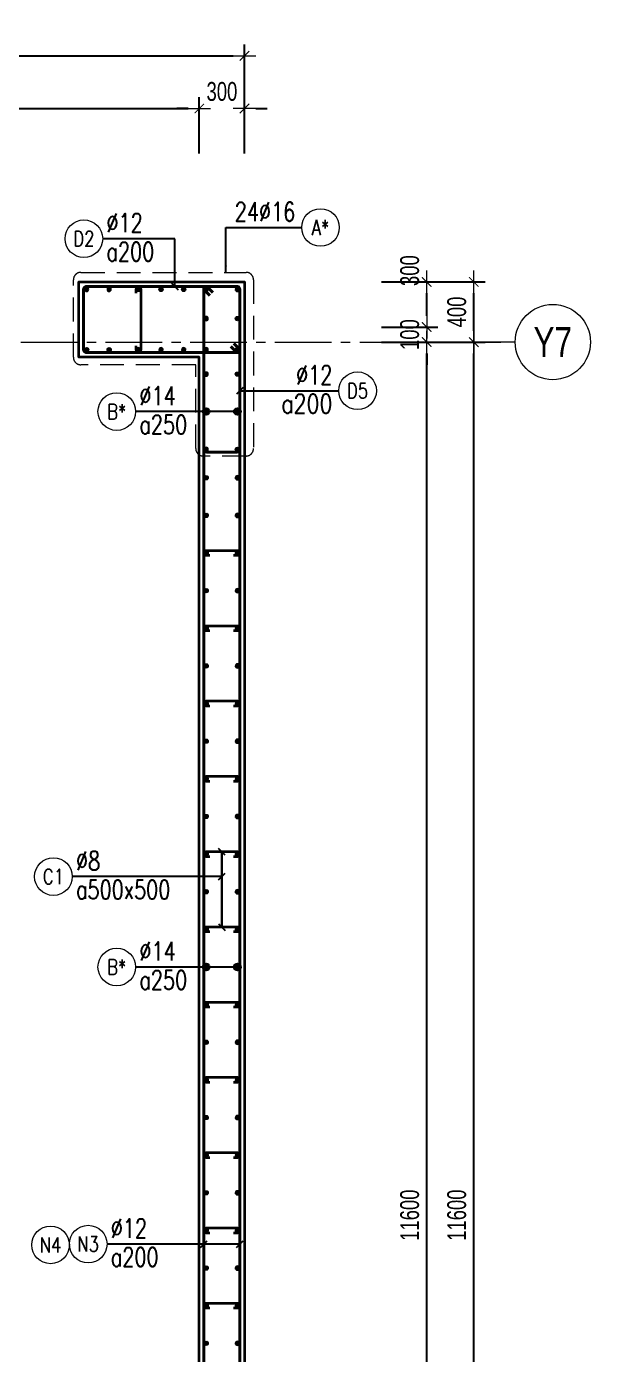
# Model space of a CAD drawing. Header units: millimetres. Extents: x 988833 to 1318015, y -9365 to 47591.
# Drawn here: x 1294483 to 1298228, y 37608 to 46429 of the extents above; entities that cross this region are included whole.
import ezdxf
from ezdxf.enums import TextEntityAlignment as Align

# ---------------------------------------------------------------- set-up
doc = ezdxf.new("R2010")
doc.units = ezdxf.units.MM
doc.header["$MEASUREMENT"] = 0
doc.linetypes.add('HIDDEN2', pattern=[4.7625, 3.175, -1.5875])
doc.linetypes.add('OF_Grid_1$0$CENTER2', pattern=[1.125, 0.75, -0.125, 0.125, -0.125])
doc.layers.get('0').update_dxf_attribs({"lineweight": 20})
doc.layers.get('Defpoints').update_dxf_attribs({"color": 151, "lineweight": 9})
for name, color, linetype, lineweight in [('KC-LEADER', 153, 'Continuous', 18), ('KC-THEP', 6, 'Continuous', 40), ('NDC_S_DIM', 1, 'Continuous', 15), ('NDC_S_HIDDEN', 8, 'HIDDEN2', 13), ('NDC_S_LEADER', 1, 'Continuous', 15), ('NDC_S_REBAR', 4, 'Continuous', 35), ('NDC_S_STIRRUP', 4, 'Continuous', 40), ('NDC_S_VN TEXT', 7, 'Continuous', 20), ('NDC_S_WALL', 6, 'Continuous', 35), ('OF_Grid_1$0$NDC_S_AXIS', 5, 'OF_Grid_1$0$CENTER2', 13), ('OF_Grid_1$0$NDC_S_SYMBOL', 1, 'Continuous', 15), ('OF_Grid_1$0$NDC_S_TEXT SYMBOL', 7, 'Continuous', 20)]:
    doc.layers.add(name, color=color, linetype=linetype, lineweight=lineweight)
doc.styles.add('NDC_DIM', font='', dxfattribs={"width": 0.75})
doc.styles.add('NDC_EN TXT', font='romans.shx', dxfattribs={"width": 0.8})
doc.styles.add('OF_Grid_1$0$NDC_ANNO', font='', dxfattribs={"width": 0.8})
doc.styles.get('NDC_DIM').set_extended_font_data('Dotum')
doc.styles.get('OF_Grid_1$0$NDC_ANNO').set_extended_font_data('Dotum')
doc.dimstyles.new('NDC_dim_30', dxfattribs={"dimscale": 30, "dimtxt": 2.5, "dimasz": 1.5, "dimexe": 1.5, "dimexo": 2.5, "dimgap": 1, "dimtad": 1, "dimdec": 0, "dimzin": 0, "dimdsep": 46, "dimtxsty": 'NDC_DIM', "dimblk": 'DIMMARK', "dimcen": 0.09, "dimdle": 1.2, "dimclrd": 1, "dimclre": 1, "dimclrt": 3, "dimadec": 0, "dimazin": 0, "dimtfac": 1, "dimtdec": 0, "dimtix": 1, "dimtofl": 0, "dimtmove": 0, "dimatfit": 3, "dimfxl": 6, "dimfxlon": 1, "dimtolj": 1, "dimtzin": 0, "dimarcsym": 0})
doc.dimstyles.new('NDC_dim_50', dxfattribs={"dimscale": 50, "dimtxt": 2.5, "dimasz": 1.5, "dimexe": 1.5, "dimexo": 2.5, "dimgap": 1, "dimtad": 1, "dimdec": 0, "dimzin": 0, "dimdsep": 46, "dimtxsty": 'NDC_DIM', "dimblk": 'DIMMARK', "dimcen": 0.09, "dimdle": 1.2, "dimclrd": 1, "dimclre": 1, "dimclrt": 3, "dimadec": 0, "dimazin": 0, "dimtfac": 1, "dimtdec": 0, "dimtix": 1, "dimtofl": 0, "dimtmove": 0, "dimatfit": 3, "dimfxl": 6, "dimfxlon": 1, "dimtolj": 1, "dimtzin": 0, "dimarcsym": 0})

# ---------------------------------------------------------------- blocks, each defined once
blk = doc.blocks.new('THEP')
at = {"layer": 'KC-LEADER', "color": 6}
blk.add_circle((0, 0), 14, dxfattribs=at)
at = {"layer": 'KC-THEP'}
for p, q in [((-14, 0), (14, 0)), ((9.9, 9.9), (-9.9, -9.9)), ((-9.9, 9.9), (9.9, -9.9)), ((0, 14), (0, -14))]:
    blk.add_line(p, q, dxfattribs=at)
blk = doc.blocks.new('DIMMARK')
at = {"layer": 'NDC_S_DIM', "color": 1}
blk.add_line((-1.5, 0), (1, 0), dxfattribs=at)
at = {"layer": 'NDC_S_DIM', "color": 2, "const_width": 0.1}
blk.add_lwpolyline([(-0.42, -0.42), (0.42, 0.42)], dxfattribs=at)
blk = doc.blocks.new('*U10')
blk.add_circle((2.5, 0), 2.5)
at = {"layer": 'NDC_S_VN TEXT', "color": 3, "style": 'NDC_EN TXT'}
for tag, width, p in [('DK2', 0.75, (-0.85, 0.85)), ('KC2', 0.8, (-0.85, -2.97))]:
    blk.add_attdef(tag, text='', height=2.5, dxfattribs=dict(at, width=width)).set_placement(p, align=Align.RIGHT)
at = {"layer": 'NDC_S_VN TEXT', "color": 7, "style": 'NDC_EN TXT', "width": 0.8}
blk.add_attdef('SH3', text='', height=2, dxfattribs=at).set_placement((2.5, 0), align=Align.MIDDLE)
blk = doc.blocks.new('*U9')
blk.add_circle((2.5, 0), 2.5)
at = {"layer": 'NDC_S_VN TEXT', "color": 3, "style": 'NDC_EN TXT', "width": 0.75}
blk.add_attdef('DK2', text='', height=2.5, dxfattribs=at).set_placement((-0.85, 0.85), align=Align.RIGHT)
at = {"layer": 'NDC_S_VN TEXT', "color": 7, "style": 'NDC_EN TXT', "width": 0.8}
blk.add_attdef('SH3', text='', height=2, dxfattribs=at).set_placement((2.5, 0), align=Align.MIDDLE)
blk = doc.blocks.new('*U11')
blk.add_circle((-2.5, 0), 2.5)
at = {"layer": 'NDC_S_VN TEXT', "color": 3, "style": 'NDC_EN TXT', "width": 0.75}
for tag, p in [('DK1', (0.5, 0.85)), ('KC1', (0.5, -2.97))]:
    blk.add_attdef(tag, p, '', height=2.5, dxfattribs=at)
at = {"layer": 'NDC_S_VN TEXT', "color": 7, "style": 'NDC_EN TXT', "width": 0.8}
blk.add_attdef('SH2', text='', height=2, dxfattribs=at).set_placement((-2.5, 0), align=Align.MIDDLE)
blk = doc.blocks.new('*D1206')
at = {"layer": 'Defpoints', "color": 0, "ltscale": 200, "transparency": 16777216}
for p in [(1295931.1, 46234.4), (1289130.9, 44111.5), (1295931.1, 43481.8)]:
    blk.add_point(p, dxfattribs=at)
at = {"layer": 'NDC_S_DIM', "color": 1, "lineweight": -2, "ltscale": 200, "transparency": 16777216}
for p, q in [((1289130.9, 45934.4), (1289130.9, 46309.4)), ((1289205.9, 46234.4), (1295856.1, 46234.4)), ((1295931.1, 45934.4), (1295931.1, 46309.4))]:
    blk.add_line(p, q, dxfattribs=at)
at = {"layer": 'NDC_S_DIM', "color": 1, "lineweight": -2, "ltscale": 200, "transparency": 16777216, "xscale": 75, "yscale": 75, "zscale": 75, "rotation": 180}
blk.add_blockref('DIMMARK', (1289130.9, 46234.4), dxfattribs=at)
at = {"layer": 'NDC_S_DIM', "color": 1, "lineweight": -2, "ltscale": 200, "transparency": 16777216, "xscale": 75, "yscale": 75, "zscale": 75}
blk.add_blockref('DIMMARK', (1295931.1, 46234.4), dxfattribs=at)
at = {"layer": 'NDC_S_DIM', "color": 3, "ltscale": 200, "transparency": 16777216, "insert": (1292531, 46347), "char_height": 125, "attachment_point": 5, "style": 'NDC_DIM'}
blk.add_mtext('\\A1;6800', dxfattribs=at)
blk = doc.blocks.new('*D1208')
at = {"layer": 'Defpoints', "color": 0, "transparency": 16777216}
for p in [(1295300.8, 44332.9), (1297140.9, 44332.9), (1295191.5, 32732.9)]:
    blk.add_point(p, dxfattribs=at)
at = {"layer": 'NDC_S_DIM', "color": 1, "lineweight": -2, "transparency": 16777216}
for p, q in [((1296840.9, 44332.9), (1297215.9, 44332.9)), ((1297140.9, 32807.9), (1297140.9, 44257.9)), ((1296840.9, 32732.9), (1297215.9, 32732.9))]:
    blk.add_line(p, q, dxfattribs=at)
at = {"layer": 'NDC_S_DIM', "color": 1, "lineweight": -2, "transparency": 16777216, "xscale": 75, "yscale": 75, "zscale": 75}
for p, rotation in [((1297140.9, 44332.9), 90), ((1297140.9, 32732.9), 270)]:
    blk.add_blockref('DIMMARK', p, dxfattribs=dict(at, rotation=rotation))
at = {"layer": 'NDC_S_DIM', "color": 3, "transparency": 16777216, "insert": (1297028.3, 38532.9), "char_height": 125, "attachment_point": 5, "rotation": 90, "style": 'NDC_DIM'}
blk.add_mtext('\\A1;11600', dxfattribs=at)
blk = doc.blocks.new('*D1209')
at = {"layer": 'Defpoints', "color": 0, "ltscale": 200, "transparency": 16777216}
for p in [(1295630.1, 44432.9), (1297140.9, 44432.9), (1295300.8, 44332.9)]:
    blk.add_point(p, dxfattribs=at)
at = {"layer": 'NDC_S_DIM', "color": 1, "lineweight": -2, "ltscale": 200, "transparency": 16777216}
for p, q in [((1297140.9, 44507.9), (1297140.9, 44582.9)), ((1296840.9, 44432.9), (1297215.9, 44432.9)), ((1296840.9, 44332.9), (1297215.9, 44332.9)), ((1297140.9, 44257.9), (1297140.9, 44182.9))]:
    blk.add_line(p, q, dxfattribs=at)
at = {"layer": 'NDC_S_DIM', "color": 1, "lineweight": -2, "ltscale": 200, "transparency": 16777216, "xscale": 75, "yscale": 75, "zscale": 75}
for p, rotation in [((1297140.9, 44432.9), 270), ((1297140.9, 44332.9), 90)]:
    blk.add_blockref('DIMMARK', p, dxfattribs=dict(at, rotation=rotation))
at = {"layer": 'NDC_S_DIM', "color": 3, "ltscale": 200, "transparency": 16777216, "insert": (1297028.3, 44382.9), "char_height": 125, "attachment_point": 5, "rotation": 90, "style": 'NDC_DIM'}
blk.add_mtext('\\A1;100', dxfattribs=at)
blk = doc.blocks.new('*D1210')
at = {"layer": 'Defpoints', "color": 0, "ltscale": 200, "transparency": 16777216}
for p in [(1295930.1, 44732.9), (1297140.9, 44732.9), (1295630.1, 44432.9)]:
    blk.add_point(p, dxfattribs=at)
at = {"layer": 'NDC_S_DIM', "color": 1, "lineweight": -2, "ltscale": 200, "transparency": 16777216}
for p, q in [((1296840.9, 44732.9), (1297215.9, 44732.9)), ((1297140.9, 44507.9), (1297140.9, 44657.9)), ((1296840.9, 44432.9), (1297215.9, 44432.9))]:
    blk.add_line(p, q, dxfattribs=at)
at = {"layer": 'NDC_S_DIM', "color": 1, "lineweight": -2, "ltscale": 200, "transparency": 16777216, "xscale": 75, "yscale": 75, "zscale": 75}
for p, rotation in [((1297140.9, 44732.9), 90), ((1297140.9, 44432.9), 270)]:
    blk.add_blockref('DIMMARK', p, dxfattribs=dict(at, rotation=rotation))
at = {"layer": 'NDC_S_DIM', "color": 3, "ltscale": 200, "transparency": 16777216, "insert": (1297028.3, 44807.9), "char_height": 125, "attachment_point": 5, "rotation": 90, "style": 'NDC_DIM'}
blk.add_mtext('\\A1;300', dxfattribs=at)
blk = doc.blocks.new('*D1214')
at = {"layer": 'Defpoints', "color": 0, "ltscale": 200, "transparency": 16777216}
for p in [(1295816.3, 44332.9), (1297453.5, 44332.9), (1295816.2, 32733.2)]:
    blk.add_point(p, dxfattribs=at)
at = {"layer": 'NDC_S_DIM', "color": 1, "lineweight": -2, "ltscale": 200, "transparency": 16777216}
for p, q in [((1297153.5, 44332.9), (1297528.5, 44332.9)), ((1297453.5, 32808.2), (1297453.5, 44257.9)), ((1297153.5, 32733.2), (1297528.5, 32733.2))]:
    blk.add_line(p, q, dxfattribs=at)
at = {"layer": 'NDC_S_DIM', "color": 1, "lineweight": -2, "ltscale": 200, "transparency": 16777216, "xscale": 75, "yscale": 75, "zscale": 75}
for p, rotation in [((1297453.5, 44332.9), 90), ((1297453.5, 32733.2), 270)]:
    blk.add_blockref('DIMMARK', p, dxfattribs=dict(at, rotation=rotation))
at = {"layer": 'NDC_S_DIM', "color": 3, "ltscale": 200, "transparency": 16777216, "insert": (1297340.9, 38533.1), "char_height": 125, "attachment_point": 5, "rotation": 90, "style": 'NDC_DIM'}
blk.add_mtext('\\A1;11600', dxfattribs=at)
blk = doc.blocks.new('*D1215')
at = {"layer": 'Defpoints', "color": 0, "ltscale": 200, "transparency": 16777216}
for p in [(1295930.1, 44732.9), (1297453.5, 44732.9), (1295816.3, 44332.9)]:
    blk.add_point(p, dxfattribs=at)
at = {"layer": 'NDC_S_DIM', "color": 1, "lineweight": -2, "ltscale": 200, "transparency": 16777216}
for p, q in [((1297153.5, 44732.9), (1297528.5, 44732.9)), ((1297453.5, 44407.9), (1297453.5, 44657.9)), ((1297153.5, 44332.9), (1297528.5, 44332.9))]:
    blk.add_line(p, q, dxfattribs=at)
at = {"layer": 'NDC_S_DIM', "color": 1, "lineweight": -2, "ltscale": 200, "transparency": 16777216, "xscale": 75, "yscale": 75, "zscale": 75}
for p, rotation in [((1297453.5, 44732.9), 90), ((1297453.5, 44332.9), 270)]:
    blk.add_blockref('DIMMARK', p, dxfattribs=dict(at, rotation=rotation))
at = {"layer": 'NDC_S_DIM', "color": 3, "ltscale": 200, "transparency": 16777216, "insert": (1297340.9, 44532.9), "char_height": 125, "attachment_point": 5, "rotation": 90, "style": 'NDC_DIM'}
blk.add_mtext('\\A1;400', dxfattribs=at)
blk = doc.blocks.new('*U57')
at = {"layer": 'OF_Grid_1$0$NDC_S_SYMBOL'}
blk.add_line((-5, 0), (-9, 0), dxfattribs=at)
blk.add_circle((0, 0), 5, dxfattribs=at)
at = {"layer": 'OF_Grid_1$0$NDC_S_TEXT SYMBOL', "color": 7, "style": 'OF_Grid_1$0$NDC_ANNO', "width": 0.8}
blk.add_attdef('GRID', text='', height=4, rotation=90, dxfattribs=at).set_placement((0, 0), align=Align.MIDDLE)
blk = doc.blocks.new('*D1229')
at = {"layer": 'Defpoints', "color": 0, "ltscale": 200, "transparency": 16777216}
for p in [(1295630.9, 45884.7), (1292930.9, 44181.7), (1295630.9, 44046.9)]:
    blk.add_point(p, dxfattribs=at)
at = {"layer": 'NDC_S_DIM', "color": 1, "lineweight": -2, "ltscale": 200, "transparency": 16777216}
for p, q in [((1292930.9, 45584.7), (1292930.9, 45959.7)), ((1295630.9, 45584.7), (1295630.9, 45959.7)), ((1293005.9, 45884.7), (1295555.9, 45884.7))]:
    blk.add_line(p, q, dxfattribs=at)
at = {"layer": 'NDC_S_DIM', "color": 1, "lineweight": -2, "ltscale": 200, "transparency": 16777216, "xscale": 75, "yscale": 75, "zscale": 75, "rotation": 180}
blk.add_blockref('DIMMARK', (1292930.9, 45884.7), dxfattribs=at)
at = {"layer": 'NDC_S_DIM', "color": 1, "lineweight": -2, "ltscale": 200, "transparency": 16777216, "xscale": 75, "yscale": 75, "zscale": 75}
blk.add_blockref('DIMMARK', (1295630.9, 45884.7), dxfattribs=at)
at = {"layer": 'NDC_S_DIM', "color": 3, "ltscale": 200, "transparency": 16777216, "insert": (1294280.9, 45997.3), "char_height": 125, "attachment_point": 5, "style": 'NDC_DIM'}
blk.add_mtext('\\A1;2700', dxfattribs=at)
blk = doc.blocks.new('*D1230')
at = {"layer": 'Defpoints', "color": 0, "ltscale": 200, "transparency": 16777216}
for p in [(1295930.9, 45884.7), (1295630.9, 44046.9), (1295930.9, 44046.9)]:
    blk.add_point(p, dxfattribs=at)
at = {"layer": 'NDC_S_DIM', "color": 1, "lineweight": -2, "ltscale": 200, "transparency": 16777216}
for p, q in [((1295630.9, 45584.7), (1295630.9, 45959.7)), ((1295930.9, 45584.7), (1295930.9, 45959.7)), ((1295555.9, 45884.7), (1295480.9, 45884.7)), ((1296005.9, 45884.7), (1296080.9, 45884.7))]:
    blk.add_line(p, q, dxfattribs=at)
at = {"layer": 'NDC_S_DIM', "color": 1, "lineweight": -2, "ltscale": 200, "transparency": 16777216, "xscale": 75, "yscale": 75, "zscale": 75}
blk.add_blockref('DIMMARK', (1295630.9, 45884.7), dxfattribs=at)
at = {"layer": 'NDC_S_DIM', "color": 1, "lineweight": -2, "ltscale": 200, "transparency": 16777216, "xscale": 75, "yscale": 75, "zscale": 75, "rotation": 180}
blk.add_blockref('DIMMARK', (1295930.9, 45884.7), dxfattribs=at)
at = {"layer": 'NDC_S_DIM', "color": 3, "ltscale": 200, "transparency": 16777216, "insert": (1295780.9, 45997.3), "char_height": 125, "attachment_point": 5, "style": 'NDC_DIM'}
blk.add_mtext('\\A1;300', dxfattribs=at)
blk = doc.blocks.new('*U1246')
at = {"layer": 'KC-THEP', "rotation": 189.6685644363809}
blk.add_blockref('THEP', (-103.5, 0), dxfattribs=at)
at = {"layer": 'KC-THEP', "xscale": -1, "rotation": 170.331435563619}
blk.add_blockref('THEP', (103.5, 0), dxfattribs=at)
blk = doc.blocks.new('*U1247')
at = {"layer": 'NDC_S_WALL', "color": 0, "linetype": 'ByBlock', "lineweight": -2, "transparency": 16777216}
for p in [(0, 9750), (0, 9500), (0, 9250), (0, 9000), (0, 8750), (0, 8500), (0, 8250), (0, 8000), (0, 7750), (0, 7500), (0, 7250), (0, 7000), (0, 6750), (0, 6500), (0, 6250), (0, 6000), (0, 5750), (0, 5500), (0, 5250), (0, 5000), (0, 4750), (0, 4500), (0, 4250), (0, 4000)]:
    blk.add_blockref('*U1246', p, dxfattribs=at)
blk = doc.blocks.new('*U1248')
at = {"layer": 'NDC_S_REBAR'}
blk.add_lwpolyline([(78.5, -15), (103.5, -15, 1), (103.5, 15), (-103.5, 15, 1), (-103.5, -15), (-78.5, -15)], format="xyb", dxfattribs=at)
blk = doc.blocks.new('*U1249')
at = {"layer": 'NDC_S_WALL', "color": 0, "linetype": 'ByBlock', "lineweight": -2, "transparency": 16777216}
for p in [(0, 9000), (0, 8500), (0, 8000), (0, 7500), (0, 7000), (0, 6500), (0, 6000), (0, 5500), (0, 5000), (0, 4500), (0, 4000), (0, 3500), (0, 3000), (0, 2500), (0, 2000), (0, 1500), (0, 1000), (0, 500), (0, 0)]:
    blk.add_blockref('*U1248', p, dxfattribs=at)
blk = doc.blocks.new('*U12')
blk.add_circle((-2.5, 0), 2.5)
at = {"layer": 'NDC_S_VN TEXT', "color": 3, "style": 'NDC_EN TXT', "width": 0.75}
for tag, p in [('DK1', (0.5, 0.85)), ('KC1', (0.5, -2.97))]:
    blk.add_attdef(tag, p, '', height=2.5, dxfattribs=at)
at = {"layer": 'NDC_S_VN TEXT', "color": 7, "style": 'NDC_EN TXT', "width": 0.8}
blk.add_attdef('SH2', text='', height=2, dxfattribs=at).set_placement((-2.5, 0), align=Align.MIDDLE)

msp = doc.modelspace()

# ---------------------------------------------------------------- linework, layer by layer
msp.add_circle((1294642.8, 38335.7), 125)
at = {"layer": 'NDC_S_HIDDEN', "ltscale": 50}
msp.add_lwpolyline([(1294844.2, 44796.3), (1295941, 44796.3, -0.414214), (1295991, 44746.3), (1295991, 43626.2, -0.414214), (1295941, 43576.2), (1295656.8, 43576.2, -0.414214), (1295606.8, 43626.2), (1295606.8, 44182.3), (1294844.2, 44182.3, -0.414214), (1294794.2, 44232.3), (1294794.2, 44746.3, -0.414214), (1294844.2, 44796.3)], format="xyb", dxfattribs=at)
at = {"layer": 'NDC_S_REBAR'}
msp.add_lwpolyline([(1295211.6, 44657.9), (1295211.6, 44682.9, -1), (1295241.6, 44682.9), (1295241.6, 44282.9, -1), (1295211.6, 44282.9), (1295211.6, 44307.9)], format="xyb", dxfattribs=at)
at = {"layer": 'NDC_S_STIRRUP'}
for points in [[(1295840.1, 44302.9), (1295880.1, 44262.9, 0.414214), (1295900.1, 44282.9), (1295900.1, 44682.9, 0.414214), (1295880.1, 44702.9), (1294882, 44702.9, 0.414214), (1294862, 44682.9), (1294862, 44282.9, 0.414214), (1294882, 44262.9), (1295880.1, 44262.9, 0.414214), (1295900.1, 44282.9), (1295860.1, 44322.9)], [(1295700.1, 44642.9), (1295660.1, 44682.9, -0.414214), (1295680.1, 44702.9), (1295880.1, 44702.9, -0.414214), (1295900.1, 44682.9), (1295900.1, 43621.6, -0.414214), (1295880.1, 43601.6), (1295680.1, 43601.6, -0.414214), (1295660.1, 43621.6), (1295660.1, 44682.9, -0.414214), (1295680.1, 44702.9), (1295720.1, 44662.9)], [(1295700.1, 44642.9), (1295660.1, 44682.9, -0.414214), (1295680.1, 44702.9), (1295880.1, 44702.9, -0.414214), (1295900.1, 44682.9), (1295900.1, 32382.9, -0.414214), (1295880.1, 32362.9), (1295680.1, 32362.9, -0.414214), (1295660.1, 32382.9), (1295660.1, 44682.9, -0.414214), (1295680.1, 44702.9), (1295720.1, 44662.9)]]:
    msp.add_lwpolyline(points, format="xyb", dxfattribs=at)
at = {"layer": 'NDC_S_WALL', "ltscale": 200}
msp.add_lwpolyline([(1295630.9, 32832.9), (1295630.9, 44232.9), (1294830.9, 44232.9), (1294830.9, 44732.9), (1295930.9, 44732.9), (1295930.9, 32332.9)], dxfattribs=at)
at = {"layer": 'OF_Grid_1$0$NDC_S_AXIS', "ltscale": 500}
msp.add_line((1281508.3, 44332.9), (1297659, 44332.9), dxfattribs=at)

# ---------------------------------------------------------------- block references
at = {"layer": 'KC-THEP', "xscale": -1}
for p, rotation in [((1294882, 44682.9), 170.331435563619), ((1295032, 44682.9), 170.331435563619), ((1295883.7, 44682.9), 170.331435563619), ((1295676.6, 44489.1), 350.3314355636191), ((1295226.6, 44282.9), 350.3314355636191), ((1295376.6, 44282.9), 350.3314355636191), ((1295526.6, 44282.9), 350.3314355636191), ((1295676.6, 44282.9), 350.3314355636191), ((1295676.6, 44120.2), 350.3314355636191), ((1295676.6, 43870.2), 350.3314355636191), ((1295676.6, 43620.2), 350.3314355636191)]:
    msp.add_blockref('THEP', p, dxfattribs=dict(at, rotation=rotation))
at = {"layer": 'KC-THEP'}
for p, rotation in [((1295226.6, 44682.9), 189.6685644363809), ((1295376.6, 44682.9), 189.6685644363809), ((1295526.6, 44682.9), 189.6685644363809), ((1295676.6, 44682.9), 189.6685644363809), ((1295883.7, 44489.1), 9.66856443638095), ((1294882, 44282.9), 9.668564436380946), ((1295032, 44282.9), 9.668564436380946), ((1295883.7, 44282.9), 9.66856443638095), ((1295883.7, 44120.2), 9.66856443638095), ((1295883.7, 43870.2), 9.66856443638095), ((1295883.7, 43620.2), 9.66856443638095)]:
    msp.add_blockref('THEP', p, dxfattribs=dict(at, rotation=rotation))
at = {"layer": 'NDC_S_VN TEXT', "xscale": 50, "yscale": 50, "zscale": 50}
for name, p, values in [('*U9', (1296310.6, 45094.2), {'SH3': 'A*', 'DK2': '24%%C16'}), ('*U11', (1294989, 45019.7), {'SH2': 'D2', 'DK1': '%%C12', 'KC1': 'a200'}), ('*U10', (1296556.9, 44009.8), {'SH3': 'D5', 'DK2': '%%C12', 'KC2': 'a200'}), ('*U11', (1295207.7, 43871.4), {'SH2': 'B*', 'DK1': '%%C14', 'KC1': 'a250'}), ('*U12', (1294786.8, 40782.3), {'SH2': 'C1', 'DK1': '%%c8', 'KC1': 'a500x500'}), ('*U11', (1295207.7, 40181.7), {'SH2': 'B*', 'DK1': '%%C14', 'KC1': 'a250'}), ('*U11', (1295017.8, 38340.9), {'SH2': 'N3', 'DK1': '%%C12', 'KC1': 'a200'})]:
    msp.add_blockref(name, p, dxfattribs=at).add_auto_attribs(values)
at = {"layer": 'NDC_S_WALL'}
for name, p in [('*U1247', (1295780.1, 33681.7)), ('*U1249', (1295780.1, 33931.7))]:
    msp.add_blockref(name, p, dxfattribs=at)
at = {"layer": 'OF_Grid_1$0$NDC_S_AXIS'}
ref = msp.add_blockref('*U57', (1297978.5, 44333.2), dxfattribs=dict(at, xscale=50, yscale=50, zscale=50))
ref.add_attrib('GRID', 'Y7', dxfattribs={"layer": 'OF_Grid_1$0$NDC_S_TEXT SYMBOL', "color": 7, "height": 200, "style": 'OF_Grid_1$0$NDC_ANNO', "width": 0.8}).set_placement((1297978.5, 44333.2), align=Align.MIDDLE)

# ---------------------------------------------------------------- texts
at = {"layer": 'NDC_S_VN TEXT', "color": 7, "style": 'NDC_EN TXT', "width": 0.8}
msp.add_attdef('N4', text='3', height=100, dxfattribs=at).set_placement((1294642.8, 38335.7), align=Align.MIDDLE)

# ---------------------------------------------------------------- dimensions: what is measured, and where the dimension line sits
at = {"layer": 'NDC_S_DIM', "ltscale": 200}
for base, p1, p2, picture, middle in [((1295931.1, 46234.4), (1289130.9, 44111.5), (1295931.1, 43481.8), '*D1206', (1292531, 46347)), ((1295630.9, 45884.7), (1292930.9, 44181.7), (1295630.9, 44046.9), '*D1229', (1294280.9, 45997.3)), ((1295930.9, 45884.7), (1295630.9, 44046.9), (1295930.9, 44046.9), '*D1230', (1295780.9, 45997.3))]:
    dim = msp.add_linear_dim(base=base, p1=p1, p2=p2, dimstyle='NDC_dim_50', override={"dimtmove": 1}, dxfattribs=at)
    dim.commit()
    dim.dimension.update_dxf_attribs({"geometry": picture, "text_midpoint": middle})
dim = msp.add_linear_dim(base=(1297140.9, 44732.9), p1=(1295630.1, 44432.9), p2=(1295930.1, 44732.9), angle=90, dimstyle='NDC_dim_50', override={"dimtmove": 1}, dxfattribs=at)
dim.commit()
dim.dimension.update_dxf_attribs({"geometry": '*D1210', "text_midpoint": (1297140.9, 44807.9), "dimtype": 160})
for base, p1, p2, picture, middle in [((1297453.5, 44732.9), (1295816.3, 44332.9), (1295930.1, 44732.9), '*D1215', (1297340.9, 44532.9)), ((1297140.9, 44432.9), (1295300.8, 44332.9), (1295630.1, 44432.9), '*D1209', (1297028.3, 44382.9)), ((1297453.5, 44332.9), (1295816.2, 32733.2), (1295816.3, 44332.9), '*D1214', (1297340.9, 38533.1))]:
    dim = msp.add_linear_dim(base=base, p1=p1, p2=p2, angle=90, dimstyle='NDC_dim_50', override={"dimtmove": 1}, dxfattribs=at)
    dim.commit()
    dim.dimension.update_dxf_attribs({"geometry": picture, "text_midpoint": middle})
at = {"layer": 'NDC_S_DIM'}
dim = msp.add_linear_dim(base=(1297140.9, 44332.9), p1=(1295191.5, 32732.9), p2=(1295300.8, 44332.9), angle=90, dimstyle='NDC_dim_50', override={"dimtmove": 1}, dxfattribs=at)
dim.commit()
dim.dimension.update_dxf_attribs({"geometry": '*D1208', "text_midpoint": (1297028.3, 38532.9)})

# ---------------------------------------------------------------- leaders
at = {"layer": 'NDC_S_LEADER'}
for points, override in [([(1295806.9, 44796.3), (1295806.9, 45094.2), (1296310.6, 45094.2)], {"dimtad": 0}), ([(1295467.5, 44702.9), (1295467.5, 45019.7), (1294989, 45019.7)], {"dimtad": 0, "dimldrblk": 'Oblique'}), ([(1295900.1, 44009.8), (1296556.9, 44009.8)], {"dimtad": 0, "dimldrblk": 'Oblique'}), ([(1295883.9, 43871.9), (1295207.7, 43871.4)], {"dimtad": 0, "dimldrblk": 'Origin'}), ([(1295676.4, 43871.6), (1295207.7, 43871.4)], {"dimtad": 0, "dimldrblk": 'Origin'}), ([(1295780.1, 40946.7), (1295780.1, 40446.7)], {"dimtad": 0, "dimldrblk": 'Oblique'}), ([(1295780.1, 40446.7), (1295780.1, 40946.7)], {"dimtad": 0, "dimldrblk": 'Oblique'}), ([(1295780.1, 40782.3), (1294786.8, 40782.3)], {"dimtad": 0, "dimldrblk": 'Oblique'}), ([(1295883.7, 40181.7), (1295207.7, 40181.7)], {"dimtad": 0, "dimldrblk": 'Origin'}), ([(1295676.6, 40181.7), (1295207.7, 40181.7)], {"dimtad": 0, "dimldrblk": 'Origin'}), ([(1295900.1, 38340.7), (1295017.8, 38340.7)], {"dimtad": 0, "dimldrblk": 'Oblique'}), ([(1295660.1, 38340.7), (1295017.8, 38340.7)], {"dimtad": 0, "dimldrblk": 'Oblique'})]:
    msp.add_leader(points, dimstyle='NDC_dim_30', override=override, dxfattribs=at)

doc.saveas('drawing.dxf')
